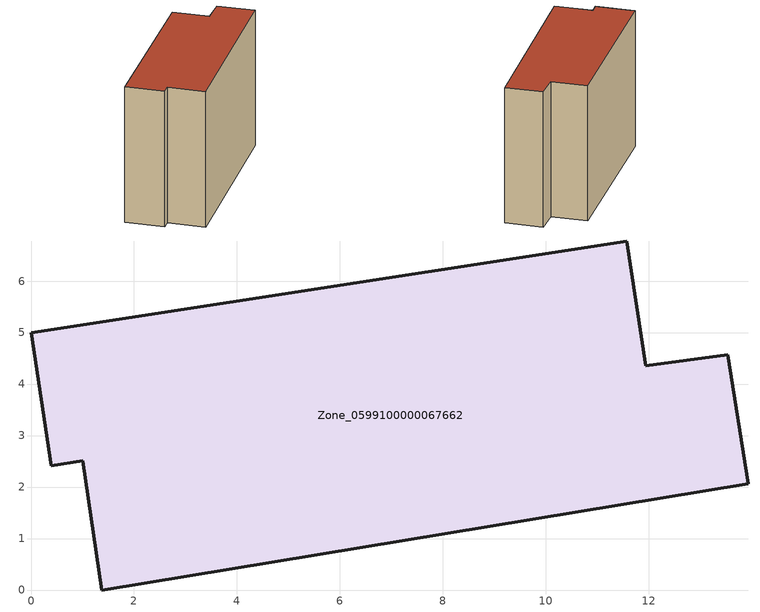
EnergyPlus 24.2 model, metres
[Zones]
Zone_0599100000067662
 floor ground (C_G): 11.94,4.36 13.54,4.57 13.94,2.06 1.38,0 1.01,2.51 0.4,2.41 0,5 11.58,6.78 z0
 wall outside (C_F): 11.58,6.78 0,5 0.4,2.41 1.01,2.51 1.38,0 13.94,2.06 13.54,4.57 11.94,4.36 11.58,6.78 z0:9.4
 roof outside (C_R): 11.94,4.36 11.58,6.78 0,5 0.4,2.41 1.01,2.51 1.38,0 13.94,2.06 13.54,4.57 z9.4
[BUILDING]
Pand.0599100000067662: North Axis=0; Terrain=City; Loads Convergence Tolerance Value=0.04; Temperature Convergence Tolerance Value=0.4; Solar Distribution=FullExterior; Maximum Number of Warmup Days=25; Minimum Number of Warmup Days=1
[Site:Location]
Rotterdam.The.Hague.AP_ZH_NLD Design_Conditions: Latitude=51.96; Longitude=4.45; Time Zone=1; Elevation=-4.5
[SITE:GROUNDTEMPERATURE:BUILDINGSURFACE]
18, 18, 18, 18, 18, 18, 18, 18, 18, 18, 18, 18
[MATERIAL] Thermal Absorptance=0.9; Solar Absorptance=0.7; Visible Absorptance=0.7
Name | Roughness | Thickness | Conductivity | Density | Specific Heat
G.TI.1946 | MediumSmooth | 0.15 | 1 | 540 | 1210
F.TI.1946 | Rough | 0.3 | 0.857143 | 1920 | 840
R.TI.1946 | MediumRough | 0.2 | 0.1 | 1500 | 1000
[CONSTRUCTION]
C_G: G.TI.1946
C_F: F.TI.1946
C_R: R.TI.1946
[ZONE]
Zone_0599100000067662: Type=1; Multiplier=1; Ceiling Height=Autocalculate; Volume=Autocalculate; Floor Area=autocalculate; Part of Total Floor Area=Yes
[ZONEINFILTRATION:DESIGNFLOWRATE]
Infil_Zone_0599100000067662: Zone or ZoneList or Space or SpaceList=Zone_0599100000067662; Schedule=AlwaysOn; Design Flow Rate Calculation Method=Flow/Area; Flow Rate per Floor Area=0.003; Constant Term Coefficient=1; Temperature Term Coefficient=0; Velocity Term Coefficient=0; Velocity Squared Term Coefficient=0
[HVACTEMPLATE:ZONE:IDEALLOADSAIRSYSTEM]
Zone_0599100000067662: Maximum Heating Supply Air Temperature=50; Minimum Cooling Supply Air Temperature=13; Maximum Heating Supply Air Humidity Ratio=0.0156; Minimum Cooling Supply Air Humidity Ratio=0.0077; Heating Limit=NoLimit; Cooling Limit=NoLimit; Dehumidification Control Type=ConstantSensibleHeatRatio; Cooling Sensible Heat Ratio=0.7; Dehumidification Setpoint=60; Humidification Control Type=None; Humidification Setpoint=30; Outdoor Air Method=None; Outdoor Air Flow Rate per Person=0.00944; Outdoor Air Flow Rate per Zone Floor Area=0; Outdoor Air Flow Rate per Zone=0; Demand Controlled Ventilation Type=None; Outdoor Air Economizer Type=NoEconomizer; Heat Recovery Type=None; Sensible Heat Recovery Effectiveness=0.7; Latent Heat Recovery Effectiveness=0.65
[ZONECONTROL:THERMOSTAT]
ThermostatControl_Zone_0599100000067662: Zone or ZoneList=Zone_0599100000067662; Control Type Schedule=DualSetpointControlType; Control 1=Thermostat_Zone_0599100000067662; Temperature Difference Between Cutout And Setpoint=0
[THERMOSTATSETPOINT:DUALSETPOINT]
Thermostat_Zone_0599100000067662: Heating Setpoint Temperature Schedule=HeatingSetpoint_Zone_0599100000067662; Cooling Setpoint Temperature Schedule=CoolingSetpoint_Zone_0599100000067662
[SCHEDULE:COMPACT]
HeatingSetpoint_Zone_0599100000067662: Through: 12/31, For: AllDays, Until: 24:00, 21
CoolingSetpoint_Zone_0599100000067662: Through: 12/31, For: AllDays, Until: 24:00, 24
DualSetpointControlType: Through: 12/31, For: AllDays, Until: 24:00, 4
AlwaysOn: Through: 12/31, For: AllDays, Until: 24:00, 1
